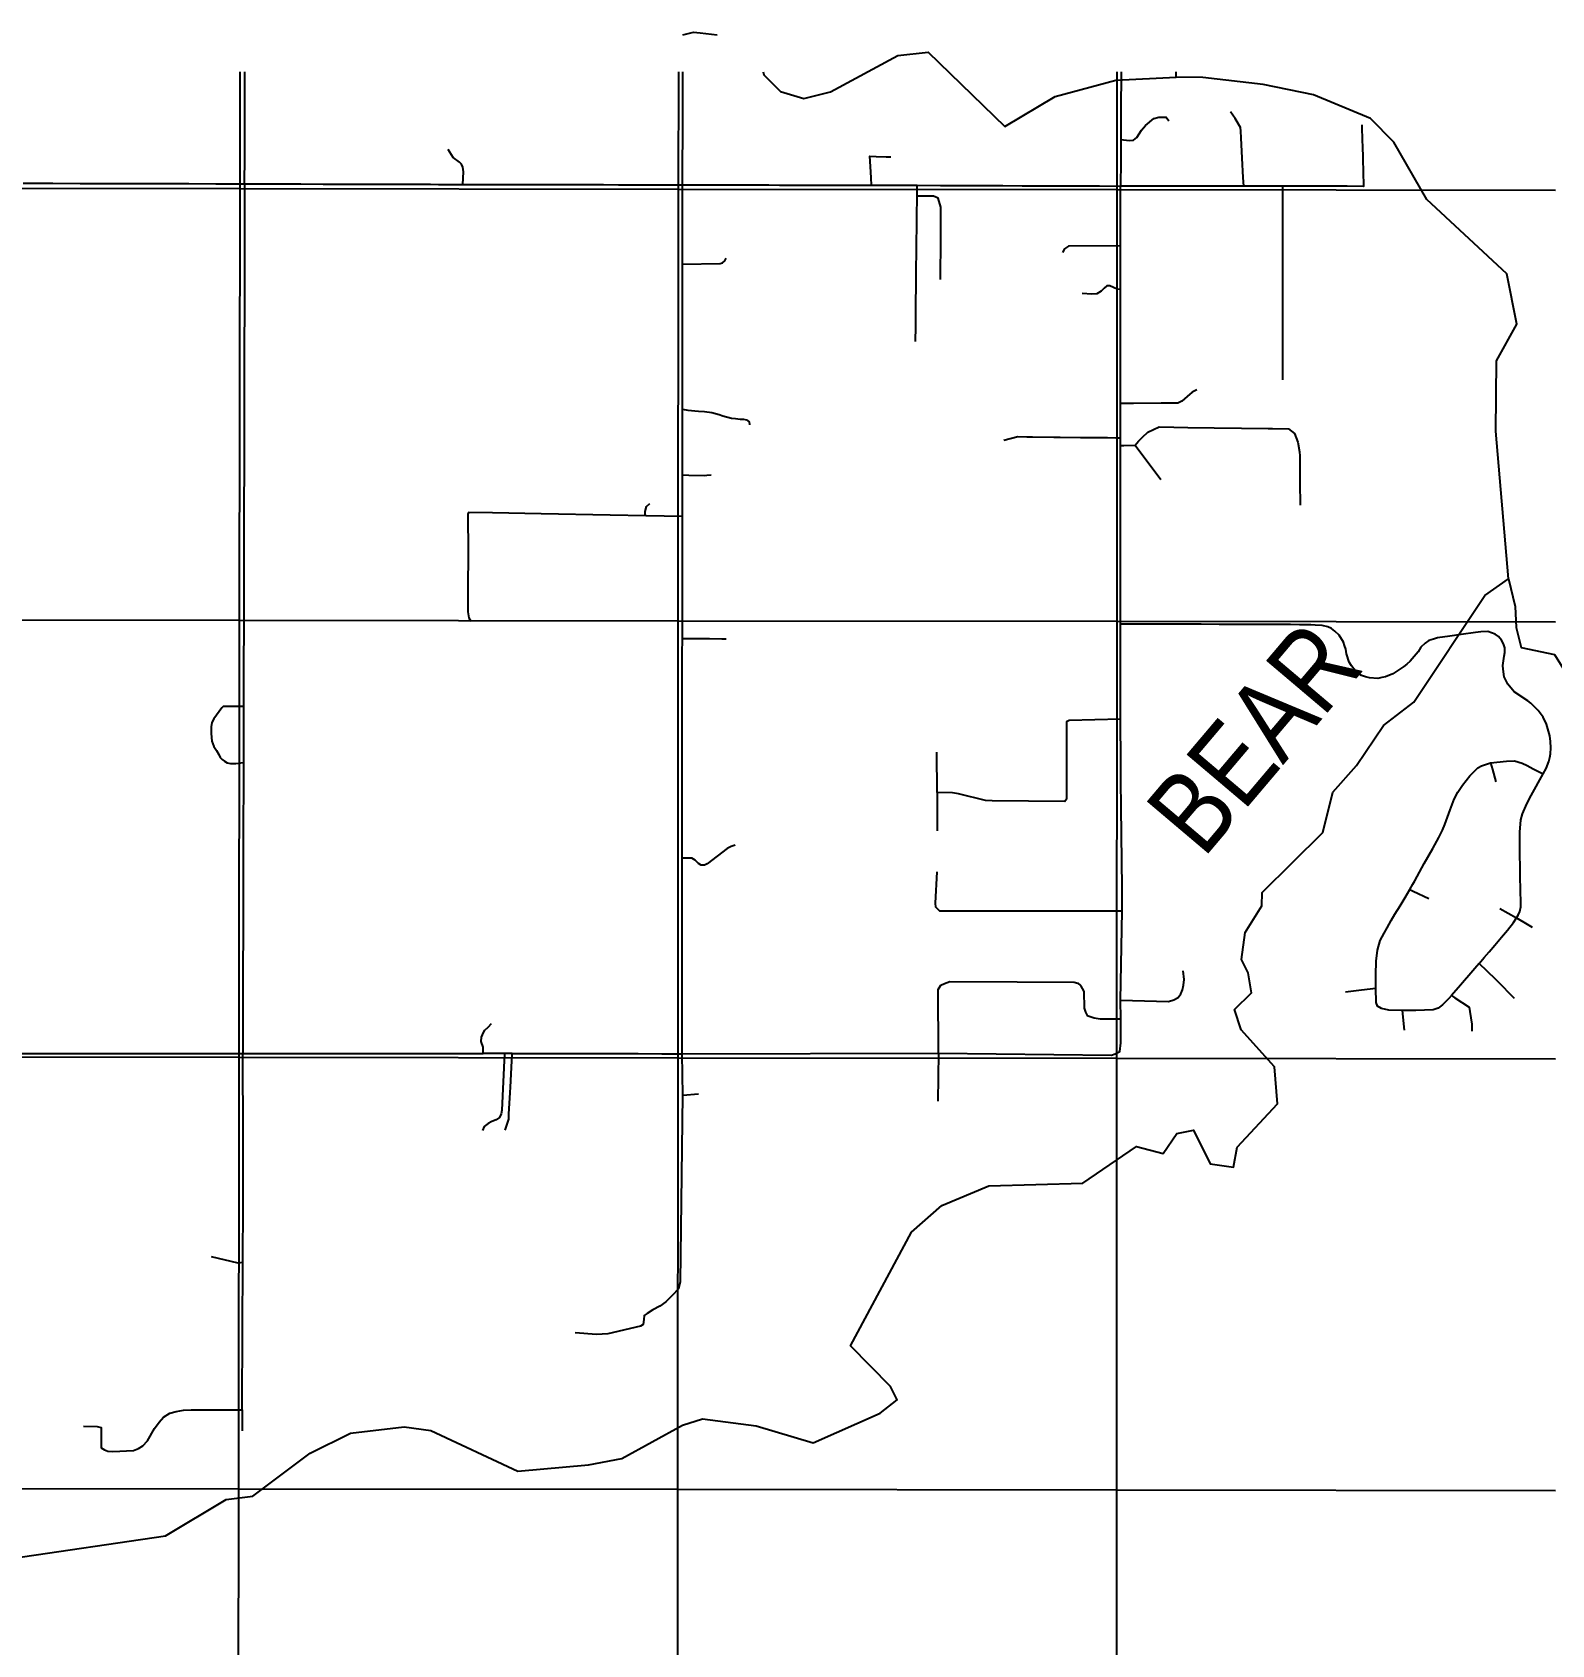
# Model space of a CAD drawing. Extents: x 408473 to 428843, y 6046006 to 6059852.
# Drawn here: x 422586.9 to 422700, y 6051810 to 6051930 of the extents above; entities that cross this region are included whole.
import ezdxf

# ---------------------------------------------------------------- set-up
doc = ezdxf.new("R2010")
doc.units = 0
doc.header["$LTSCALE"] = 5
for name, color, linetype in [('21', 160, 'Continuous'), ('23', 161, 'Continuous'), ('35', 37, 'Continuous'), ('36', 37, 'Continuous'), ('T-WATER', 160, 'Continuous')]:
    doc.layers.add(name, color=color, linetype=linetype)
doc.layers.add('4', color=7, linetype='Continuous', true_color=0x8c8c8c)
doc.styles.add('80', font='ARIALN.TTF', dxfattribs={"height": 10})

msp = doc.modelspace()

# ---------------------------------------------------------------- linework, layer by layer
at = {"layer": '23', "linetype": 'Continuous', "flags": 128}
msp.add_lwpolyline([(422696.765, 6051889.308), (422697.268, 6051887.255), (422697.34, 6051885.69), (422697.695, 6051884.185), (422700.189, 6051883.675), (422702.669, 6051879.67), (422703.416, 6051879.168), (422705.412, 6051879.16), (422706.409, 6051878.656), (422706.397, 6051875.66), (422706.893, 6051874.659), (422711.385, 6051874.641), (422714.616, 6051871.131), (422715.852, 6051868.13), (422716.333, 6051863.384), (422718.071, 6051860.879), (422724.551, 6051858.605), (422728.547, 6051859.338), (422729.551, 6051860.582), (422731.55, 6051861.323), (422733.803, 6051863.062), (422739.805, 6051866.034)], dxfattribs=at)
at = {"layer": '35', "linetype": 'Continuous', "flags": 128}
for points in [[(422602.697, 6051918.718), (422602.701, 6051920.732), (422602.706, 6051922.682), (422602.708, 6051923.647), (422602.71, 6051924.631), (422602.71, 6051924.93), (422602.714, 6051926.58), (422602.715, 6051926.928), (422602.715, 6051927.043)], [(422635.293, 6051918.645), (422635.295, 6051919.68), (422635.297, 6051920.845), (422635.299, 6051921.678), (422635.302, 6051922.795), (422635.303, 6051923.676), (422635.306, 6051924.744), (422635.308, 6051925.674), (422635.31, 6051926.693), (422635.311, 6051927.043)], [(422667.926, 6051927.043), (422667.926, 6051926.537), (422667.925, 6051926.212), (422667.919, 6051924.994), (422667.917, 6051924.613), (422667.915, 6051924.085), (422667.906, 6051922.192), (422667.905, 6051922.007)], [(422685.848, 6051923.116), (422685.856, 6051922.833), (422685.896, 6051921.339), (422685.91, 6051920.836), (422685.951, 6051919.334), (422685.964, 6051918.839), (422685.973, 6051918.528), (422684.748, 6051918.53), (422684.466, 6051918.53), (422682.7, 6051918.532), (422680.653, 6051918.535), (422680.296, 6051918.536), (422679.93, 6051918.536)], [(422667.905, 6051922.007), (422667.898, 6051920.425), (422667.889, 6051918.552)], [(422586.209, 6051918.76), (422586.561, 6051918.76), (422588.414, 6051918.755), (422590.464, 6051918.749), (422592.514, 6051918.744), (422594.114, 6051918.74), (422594.553, 6051918.739), (422596.551, 6051918.734), (422598.549, 6051918.728), (422600.547, 6051918.723), (422602.697, 6051918.718)], [(422602.697, 6051918.718), (422602.693, 6051916.938), (422602.689, 6051914.94), (422602.685, 6051912.942), (422602.684, 6051912.65), (422602.681, 6051910.985), (422602.676, 6051909.036), (422602.672, 6051907.086), (422602.668, 6051905.137), (422602.664, 6051903.188), (422602.66, 6051901.238), (422602.659, 6051900.953), (422602.656, 6051899.289), (422602.655, 6051898.955), (422602.652, 6051897.34), (422602.651, 6051896.957), (422602.647, 6051895.39), (422602.646, 6051894.959), (422602.643, 6051893.441), (422602.642, 6051892.961), (422602.639, 6051891.491), (422602.638, 6051890.963), (422602.635, 6051889.542), (422602.634, 6051888.965), (422602.631, 6051887.593), (422602.629, 6051886.967), (422602.627, 6051885.643), (422602.625, 6051884.969), (422602.623, 6051883.694), (422602.621, 6051882.971), (422602.618, 6051881.745), (422602.617, 6051880.973), (422602.614, 6051879.813)], [(422602.697, 6051918.718), (422604.544, 6051918.712), (422604.816, 6051918.712), (422606.542, 6051918.707), (422606.867, 6051918.706), (422608.54, 6051918.701), (422608.917, 6051918.7), (422610.538, 6051918.696), (422610.968, 6051918.695), (422612.536, 6051918.69), (422613.019, 6051918.689), (422614.534, 6051918.685), (422615.069, 6051918.683), (422616.532, 6051918.679), (422617.12, 6051918.678), (422618.53, 6051918.674), (422618.946, 6051918.673)], [(422618.946, 6051918.673), (422618.969, 6051918.673), (422620.528, 6051918.67), (422621.219, 6051918.669), (422622.526, 6051918.666), (422623.267, 6051918.665), (422624.524, 6051918.663), (422625.315, 6051918.662), (422626.522, 6051918.66), (422627.363, 6051918.658), (422628.52, 6051918.656), (422629.412, 6051918.655), (422630.518, 6051918.653), (422631.46, 6051918.651), (422632.516, 6051918.649), (422633.508, 6051918.648), (422634.514, 6051918.646), (422635.293, 6051918.645)], [(422635.29, 6051912.727), (422635.289, 6051913.039), (422635.29, 6051913.686), (422635.291, 6051914.992), (422635.291, 6051915.684), (422635.292, 6051916.944), (422635.292, 6051917.682), (422635.293, 6051918.645)], [(422635.293, 6051918.645), (422636.512, 6051918.642), (422637.606, 6051918.639), (422638.511, 6051918.637), (422639.656, 6051918.635), (422640.509, 6051918.633), (422641.706, 6051918.63), (422642.507, 6051918.628), (422643.755, 6051918.625), (422644.505, 6051918.623), (422645.805, 6051918.62), (422646.503, 6051918.619), (422647.854, 6051918.616), (422648.501, 6051918.614), (422649.359, 6051918.612)], [(422649.359, 6051918.612), (422649.854, 6051918.611), (422650.499, 6051918.61), (422652.758, 6051918.605)], [(422652.757, 6051917.806), (422652.758, 6051918.605)], [(422652.758, 6051918.605), (422654.495, 6051918.599), (422656.056, 6051918.593), (422656.493, 6051918.592), (422658.108, 6051918.586), (422658.491, 6051918.585), (422659.128, 6051918.583), (422660.561, 6051918.578), (422661.866, 6051918.573), (422662.208, 6051918.572), (422662.487, 6051918.571), (422664.265, 6051918.565), (422666.317, 6051918.558), (422667.889, 6051918.552)], [(422667.886, 6051914.1), (422667.886, 6051914.431), (422667.887, 6051915.104), (422667.888, 6051916.429), (422667.889, 6051918.552)], [(422677.051, 6051918.54), (422676.558, 6051918.541), (422674.518, 6051918.543), (422673.082, 6051918.545), (422672.478, 6051918.546), (422670.48, 6051918.549), (422668.482, 6051918.551), (422667.889, 6051918.552)], [(422679.93, 6051918.536), (422677.051, 6051918.54)], [(422679.93, 6051918.536), (422679.931, 6051918.154), (422679.933, 6051916.704), (422679.934, 6051915.315), (422679.935, 6051914.706), (422679.937, 6051913.36), (422679.937, 6051912.708), (422679.939, 6051911.404), (422679.94, 6051910.71), (422679.941, 6051909.448), (422679.942, 6051908.712), (422679.943, 6051907.493), (422679.944, 6051906.714), (422679.946, 6051905.537), (422679.947, 6051904.716), (422679.947, 6051904.122)], [(422652.625, 6051906.965), (422652.639, 6051908.089), (422652.663, 6051910.087), (422652.673, 6051910.907), (422652.687, 6051912.046), (422652.71, 6051913.977), (422652.733, 6051915.908), (422652.738, 6051916.27), (422652.757, 6051917.806)], [(422654.495, 6051911.598), (422654.497, 6051912.127), (422654.503, 6051914.125), (422654.509, 6051916.123), (422654.512, 6051916.988), (422654.317, 6051917.642), (422653.954, 6051917.794), (422652.757, 6051917.806)], [(422667.884, 6051910.849), (422667.884, 6051911.2), (422667.885, 6051912.433), (422667.886, 6051913.152), (422667.886, 6051914.1)], [(422635.283, 6051901.931), (422635.283, 6051902.247), (422635.284, 6051903.696), (422635.285, 6051905.23), (422635.285, 6051905.694), (422635.286, 6051907.183), (422635.286, 6051907.692), (422635.287, 6051909.135), (422635.287, 6051909.69), (422635.288, 6051911.087), (422635.289, 6051911.688), (422635.29, 6051912.727)], [(422667.879, 6051902.364), (422667.88, 6051904.441), (422667.881, 6051905.343), (422667.882, 6051906.439), (422667.882, 6051907.295), (422667.883, 6051908.437), (422667.883, 6051909.248), (422667.884, 6051910.435), (422667.884, 6051910.849)], [(422635.28, 6051897.05), (422635.28, 6051897.421), (422635.28, 6051897.703), (422635.281, 6051899.374), (422635.282, 6051899.7), (422635.283, 6051901.326), (422635.283, 6051901.698), (422635.283, 6051901.931)], [(422667.878, 6051899.809), (422667.878, 6051900.445), (422667.879, 6051902.364)], [(422668.98, 6051899.253), (422669.222, 6051899.565), (422669.53, 6051899.861), (422669.916, 6051900.232), (422670.751, 6051900.616), (422671.856, 6051900.601), (422672.888, 6051900.587), (422674.843, 6051900.561), (422676.885, 6051900.533), (422678.884, 6051900.506), (422679.206, 6051900.502), (422680.395, 6051900.472), (422680.825, 6051900.117), (422681.089, 6051899.472), (422681.204, 6051898.751), (422681.224, 6051898.456), (422681.237, 6051896.754), (422681.24, 6051896.488), (422681.253, 6051894.799)], [(422667.875, 6051885.937), (422667.875, 6051886.459), (422667.876, 6051887.768), (422667.876, 6051888.457), (422667.876, 6051889.669), (422667.876, 6051890.455), (422667.876, 6051891.223), (422667.876, 6051892.453), (422667.877, 6051893.627), (422667.877, 6051894.451), (422667.877, 6051896.66), (422667.877, 6051898.447), (422667.878, 6051899.227)], [(422667.878, 6051899.227), (422667.878, 6051899.486), (422667.878, 6051899.809)], [(422667.878, 6051899.227), (422668.143, 6051899.233), (422668.98, 6051899.253)], [(422668.98, 6051899.253), (422670.879, 6051896.71)], [(422635.278, 6051893.943), (422635.279, 6051895.469), (422635.28, 6051897.05)], [(422621.134, 6051894.214), (422619.356, 6051894.25), (422619.298, 6051894.132), (422619.307, 6051893.377), (422619.325, 6051892.012), (422619.3, 6051887.831), (422619.309, 6051886.847), (422619.386, 6051886.414), (422619.521, 6051886.151)], [(422635.273, 6051884.875), (422635.273, 6051885.509), (422635.274, 6051887.66), (422635.276, 6051889.612), (422635.277, 6051891.565), (422635.278, 6051893.517), (422635.278, 6051893.933), (422635.278, 6051893.943)], [(422699.346, 6051874.801), (422699.564, 6051875.195), (422699.765, 6051875.709), (422699.832, 6051876.017), (422699.891, 6051876.29), (422699.921, 6051876.73), (422699.879, 6051877.2), (422699.841, 6051877.627), (422699.745, 6051877.966), (422699.602, 6051878.476), (422699.33, 6051879.012), (422698.96, 6051879.494), (422698.655, 6051879.822), (422698.428, 6051880.049), (422698.19, 6051880.213), (422697.191, 6051880.899), (422696.71, 6051881.454), (422696.447, 6051882.02), (422696.364, 6051882.571), (422696.348, 6051882.856), (422696.451, 6051883.539), (422696.486, 6051883.821), (422696.478, 6051884.175), (422696.391, 6051884.474), (422696.245, 6051884.75), (422696.02, 6051885.004), (422695.776, 6051885.178), (422695.213, 6051885.377), (422694.714, 6051885.374), (422694.316, 6051885.318), (422693.251, 6051885.169), (422692.389, 6051885.049), (422691.471, 6051884.92), (422691.172, 6051884.819), (422690.837, 6051884.706), (422690.564, 6051884.519), (422690.249, 6051884.214), (422690.038, 6051883.869), (422689.455, 6051883.177), (422689.192, 6051882.95), (422688.983, 6051882.774), (422688.159, 6051882.23), (422687.605, 6051882.017), (422687.34, 6051881.956), (422687.033, 6051881.898), (422686.409, 6051881.93), (422686.108, 6051882.003), (422685.826, 6051882.116), (422685.563, 6051882.27), (422685.339, 6051882.484), (422685.08, 6051882.826), (422684.905, 6051883.113), (422684.706, 6051883.721), (422684.644, 6051884.065), (422684.558, 6051884.343), (422684.472, 6051884.6), (422684.161, 6051885.112), (422683.836, 6051885.423), (422683.591, 6051885.598), (422683.309, 6051885.731), (422682.887, 6051885.841), (422682.366, 6051885.864), (422682.046, 6051885.872), (422681.215, 6051885.891), (422680.53, 6051885.907), (422679.719, 6051885.909), (422679.217, 6051885.91), (422677.996, 6051885.913), (422677.219, 6051885.915), (422675.946, 6051885.918), (422675.221, 6051885.92), (422673.897, 6051885.923), (422673.223, 6051885.924), (422671.847, 6051885.928), (422671.225, 6051885.929), (422669.797, 6051885.932), (422669.227, 6051885.934), (422667.875, 6051885.937)], [(422667.892, 6051878.867), (422667.889, 6051879.942), (422667.888, 6051880.466), (422667.885, 6051881.9), (422667.883, 6051882.463), (422667.88, 6051883.857), (422667.879, 6051884.461), (422667.875, 6051885.937)], [(422635.262, 6051868.511), (422635.263, 6051869.731), (422635.263, 6051870.091), (422635.264, 6051871.729), (422635.265, 6051872.043), (422635.266, 6051873.727), (422635.266, 6051873.995), (422635.267, 6051875.725), (422635.268, 6051877.723), (422635.269, 6051879.721), (422635.271, 6051881.719), (422635.272, 6051883.717), (422635.273, 6051884.875)], [(422602.614, 6051879.813), (422602.614, 6051879.795), (422602.612, 6051878.975), (422602.611, 6051878.113), (422602.608, 6051876.977), (422602.606, 6051875.896), (422602.605, 6051875.629)], [(422668.009, 6051864.556), (422668.011, 6051866.152), (422668.007, 6051866.483), (422667.985, 6051868.131), (422667.98, 6051868.48), (422667.958, 6051870.109), (422667.953, 6051870.477), (422667.931, 6051872.088), (422667.926, 6051872.475), (422667.905, 6051874.067), (422667.902, 6051874.472), (422667.898, 6051876.027), (422667.897, 6051876.47), (422667.894, 6051877.984), (422667.893, 6051878.468), (422667.892, 6051878.867)], [(422602.605, 6051875.629), (422602.605, 6051875.603), (422602.604, 6051874.979), (422602.602, 6051873.947), (422602.6, 6051872.981), (422602.598, 6051871.998), (422602.597, 6051871.591), (422602.595, 6051870.983), (422602.593, 6051870.048), (422602.591, 6051868.985), (422602.589, 6051868.099), (422602.587, 6051866.987), (422602.585, 6051866.149), (422602.583, 6051864.989), (422602.581, 6051864.2), (422602.578, 6051862.99), (422602.577, 6051862.251), (422602.574, 6051860.992), (422602.573, 6051860.301), (422602.57, 6051858.994), (422602.569, 6051858.352), (422602.566, 6051856.996), (422602.564, 6051856.402), (422602.561, 6051854.998), (422602.56, 6051854.453), (422602.559, 6051853.966)], [(422689.423, 6051866.169), (422689.648, 6051866.583), (422689.786, 6051866.836), (422690.486, 6051868.121), (422691.122, 6051869.226), (422691.284, 6051869.507), (422691.567, 6051870.045), (422691.858, 6051870.598), (422692.02, 6051871.027), (422692.432, 6051872.121), (422692.723, 6051872.893), (422692.991, 6051873.418), (422693.338, 6051873.945), (422693.89, 6051874.636), (422694.252, 6051875.015), (422694.486, 6051875.229), (422694.742, 6051875.374), (422695.04, 6051875.49), (422695.43, 6051875.609)], [(422695.43, 6051875.609), (422696.61, 6051875.736), (422697.209, 6051875.75), (422697.791, 6051875.584), (422698.142, 6051875.407), (422698.607, 6051875.173), (422699.346, 6051874.801)], [(422697.347, 6051864.066), (422697.491, 6051864.279), (422697.605, 6051864.541), (422697.677, 6051864.882), (422697.67, 6051865.162), (422697.625, 6051867.157), (422697.619, 6051867.489), (422697.614, 6051869.125), (422697.609, 6051870.47), (422697.659, 6051871.035), (422697.688, 6051871.37), (422697.798, 6051871.811), (422698.119, 6051872.549), (422698.451, 6051873.172), (422699.346, 6051874.801)], [(422635.253, 6051853.954), (422635.254, 6051855.745), (422635.255, 6051856.425), (422635.256, 6051857.743), (422635.256, 6051858.378), (422635.257, 6051859.741), (422635.257, 6051860.33), (422635.258, 6051861.739), (422635.259, 6051862.282), (422635.259, 6051863.737), (422635.26, 6051864.234), (422635.261, 6051865.735), (422635.261, 6051866.186), (422635.262, 6051867.733), (422635.262, 6051868.138), (422635.262, 6051868.511)], [(422668.009, 6051864.556), (422654.448, 6051864.554), (422654.148, 6051864.861), (422654.118, 6051865.164), (422654.247, 6051867.488)], [(422686.897, 6051858.826), (422686.89, 6051859.147), (422686.898, 6051859.828), (422686.911, 6051860.844), (422687.023, 6051861.663), (422687.215, 6051862.388), (422687.515, 6051862.932), (422687.725, 6051863.313), (422688.039, 6051863.883), (422688.313, 6051864.336), (422688.689, 6051864.957), (422689.063, 6051865.574), (422689.423, 6051866.169)], [(422667.882, 6051857.945), (422668.009, 6051864.556)], [(422694.579, 6051860.68), (422694.943, 6051861.104), (422695.323, 6051861.546), (422695.746, 6051862.038), (422696.245, 6051862.619), (422696.693, 6051863.142), (422697.123, 6051863.734), (422697.347, 6051864.066)], [(422694.579, 6051860.68), (422694.402, 6051860.473), (422693.8, 6051859.772), (422693.48, 6051859.4), (422693.193, 6051859.066), (422692.524, 6051858.287)], [(422654.332, 6051853.988), (422654.31, 6051858.725), (422654.516, 6051859.06), (422654.787, 6051859.191), (422655.193, 6051859.321), (422660.181, 6051859.295), (422664.427, 6051859.277), (422664.696, 6051859.207), (422664.896, 6051859.036), (422665.16, 6051858.595), (422665.179, 6051857.347), (422665.276, 6051857.043), (422665.408, 6051856.805), (422665.912, 6051856.631), (422666.383, 6051856.558), (422667.899, 6051856.54)], [(422667.882, 6051857.945), (422671.453, 6051857.845), (422671.859, 6051857.975), (422672.165, 6051858.14), (422672.37, 6051858.407), (422672.509, 6051858.709), (422672.58, 6051859.045), (422672.619, 6051859.482), (422672.559, 6051860.123)], [(422688.879, 6051857.168), (422687.865, 6051857.189), (422687.303, 6051857.311), (422687.007, 6051857.493), (422686.921, 6051857.77), (422686.897, 6051858.826)], [(422692.524, 6051858.287), (422692.324, 6051858.053), (422691.851, 6051857.591), (422691.532, 6051857.355), (422691.145, 6051857.228), (422689.863, 6051857.165), (422688.879, 6051857.168)], [(422667.899, 6051856.54), (422667.882, 6051857.945)], [(422654.332, 6051853.988), (422667.226, 6051853.852), (422667.497, 6051853.949), (422667.836, 6051854.114), (422667.911, 6051854.753), (422667.899, 6051856.54)], [(422586.126, 6051853.97), (422586.712, 6051853.967), (422587.57, 6051853.963)], [(422587.57, 6051853.963), (422588.041, 6051853.963), (422588.761, 6051853.963), (422590.039, 6051853.963), (422590.805, 6051853.964), (422592.037, 6051853.964), (422592.849, 6051853.964), (422594.035, 6051853.964), (422594.893, 6051853.964), (422596.032, 6051853.965), (422596.938, 6051853.965), (422598.03, 6051853.965), (422598.982, 6051853.965), (422600.028, 6051853.965), (422601.026, 6051853.965), (422602.026, 6051853.966), (422602.559, 6051853.966)], [(422602.559, 6051853.966), (422603.071, 6051853.966), (422604.024, 6051853.965), (422605.116, 6051853.965), (422606.022, 6051853.965), (422607.161, 6051853.964), (422608.02, 6051853.964), (422609.206, 6051853.964), (422610.018, 6051853.964), (422611.252, 6051853.963), (422612.016, 6051853.963), (422613.231, 6051853.963), (422614.014, 6051853.963), (422615.342, 6051853.962), (422616.012, 6051853.962), (422617.387, 6051853.962), (422618.01, 6051853.961), (422618.391, 6051853.961), (422618.966, 6051853.961), (422619.432, 6051853.962), (422620.008, 6051853.962), (422620.444, 6051853.963)], [(422602.562, 6051838.407), (422602.577, 6051842.834), (422602.598, 6051847.737), (422602.559, 6051853.966)], [(422622.035, 6051853.965), (422622.006, 6051853.964), (422621.475, 6051853.964), (422620.444, 6051853.963)], [(422622.619, 6051853.965), (422622.035, 6051853.965)], [(422622.619, 6051853.965), (422624.004, 6051853.963), (422625.565, 6051853.962), (422626.002, 6051853.962), (422627.612, 6051853.96), (422628, 6051853.96), (422629.658, 6051853.959), (422629.998, 6051853.958), (422631.705, 6051853.957), (422631.996, 6051853.957), (422633.751, 6051853.955), (422635.253, 6051853.954)], [(422635.253, 6051853.954), (422654.332, 6051853.988)], [(422635.3, 6051850.865), (422635.253, 6051853.954)], [(422654.332, 6051853.988), (422654.3, 6051850.416)], [(422635.002, 6051836.48), (422635.146, 6051836.983), (422635.3, 6051850.865)], [(422635.3, 6051850.865), (422636.482, 6051850.978)], [(422602.515, 6051827.435), (422602.531, 6051833.652), (422602.562, 6051838.201), (422602.562, 6051838.407)], [(422590.712, 6051826.222), (422591.722, 6051826.2), (422592.007, 6051826.127), (422592.01, 6051825.503), (422592.025, 6051824.61), (422592.257, 6051824.453), (422592.508, 6051824.364), (422592.878, 6051824.339), (422594.413, 6051824.407), (422594.804, 6051824.55), (422595.112, 6051824.763), (422595.456, 6051825.126), (422595.999, 6051826.058), (422596.329, 6051826.523), (422596.657, 6051826.903), (422597.119, 6051827.197), (422597.593, 6051827.304), (422598.151, 6051827.41), (422598.707, 6051827.432), (422602.515, 6051827.435)], [(422602.515, 6051827.435), (422602.515, 6051825.868)]]:
    msp.add_lwpolyline(points, dxfattribs=at)
at = {"layer": '36', "linetype": 'Continuous', "flags": 128}
for points in [[(422635.316, 6051929.818), (422636.097, 6051930.001), (422636.611, 6051929.969), (422637.853, 6051929.815)], [(422677.051, 6051918.54), (422677.018, 6051919.194), (422676.946, 6051920.631), (422676.87, 6051922.149), (422676.846, 6051922.627), (422676.816, 6051922.904), (422676.41, 6051923.587), (422676.061, 6051924.078)], [(422667.905, 6051922.007), (422668.541, 6051921.952), (422668.862, 6051921.977), (422669.095, 6051922.172), (422669.445, 6051922.706), (422669.756, 6051923.062), (422670.367, 6051923.57), (422670.727, 6051923.689), (422671.28, 6051923.671), (422671.493, 6051923.4)], [(422618.946, 6051918.673), (422618.98, 6051919.607), (422618.932, 6051919.955), (422618.845, 6051920.176), (422618.699, 6051920.329), (422618.214, 6051920.685), (422617.856, 6051921.279)], [(422649.359, 6051918.612), (422649.323, 6051919.166), (422649.268, 6051919.999), (422649.217, 6051920.776), (422649.702, 6051920.757), (422650.451, 6051920.727), (422650.785, 6051920.714)], [(422667.886, 6051914.1), (422664.021, 6051914.076), (422663.72, 6051913.882), (422663.555, 6051913.593)], [(422635.29, 6051912.727), (422638.098, 6051912.776), (422638.253, 6051912.844), (422638.438, 6051912.979), (422638.545, 6051913.183)], [(422667.884, 6051910.849), (422667.631, 6051910.877), (422667.097, 6051911.123), (422666.874, 6051911.123), (422666.679, 6051910.954), (422666.456, 6051910.733), (422666.126, 6051910.522), (422665.747, 6051910.497), (422665.019, 6051910.539)], [(422673.565, 6051903.373), (422673.229, 6051903.205), (422672.836, 6051902.872), (422672.453, 6051902.547), (422672.15, 6051902.382), (422670.917, 6051902.377), (422668.851, 6051902.368), (422667.879, 6051902.364)], [(422635.283, 6051901.931), (422635.688, 6051901.873), (422636.465, 6051901.796), (422636.931, 6051901.761), (422637.465, 6051901.701), (422638.009, 6051901.531), (422638.281, 6051901.455), (422638.941, 6051901.267), (422639.222, 6051901.25), (422639.572, 6051901.199), (422639.824, 6051901.199), (422640.048, 6051901.156), (422640.251, 6051900.986), (422640.27, 6051900.783)], [(422659.199, 6051899.63), (422660.251, 6051899.894), (422660.916, 6051899.887), (422661.33, 6051899.882), (422662.915, 6051899.864), (422663.398, 6051899.859), (422664.913, 6051899.842), (422665.467, 6051899.836), (422666.912, 6051899.82), (422667.536, 6051899.813), (422667.878, 6051899.809)], [(422635.28, 6051897.05), (422635.761, 6051897.022), (422636.917, 6051897.004), (422637.091, 6051897.021), (422637.422, 6051897.063)], [(422632.553, 6051894.006), (422629.893, 6051894.052), (422624.756, 6051894.151), (422621.134, 6051894.214)], [(422632.553, 6051894.006), (422632.495, 6051894.117), (422632.495, 6051894.32), (422632.603, 6051894.685), (422632.855, 6051894.913)], [(422635.278, 6051893.943), (422632.553, 6051894.006)], [(422635.273, 6051884.875), (422637.284, 6051884.86), (422638.213, 6051884.853), (422638.528, 6051884.851)], [(422602.614, 6051879.813), (422601.099, 6051879.815), (422601.001, 6051879.697), (422600.408, 6051878.884), (422600.252, 6051878.612), (422600.203, 6051878.282), (422600.202, 6051877.781), (422600.26, 6051877.222), (422600.395, 6051876.814), (422600.599, 6051876.526), (422600.783, 6051876.237), (422600.87, 6051876.017), (422601.015, 6051875.855), (422601.19, 6051875.728), (422601.384, 6051875.609), (422601.637, 6051875.549), (422602.035, 6051875.565), (422602.605, 6051875.629)], [(422667.892, 6051878.867), (422664.064, 6051878.764), (422663.87, 6051878.671), (422663.869, 6051878.417), (422663.865, 6051872.896), (422663.739, 6051872.735), (422658.329, 6051872.773), (422657.824, 6051872.799), (422655.823, 6051873.309), (422655.386, 6051873.377), (422654.24, 6051873.412)], [(422654.24, 6051873.412), (422654.223, 6051876.397)], [(422695.43, 6051875.609), (422695.569, 6051875.104), (422695.82, 6051874.189)], [(422654.24, 6051873.412), (422654.238, 6051870.546)], [(422639.21, 6051869.474), (422638.899, 6051869.39), (422638.598, 6051869.229), (422637.13, 6051868.085), (422636.926, 6051867.984), (422636.673, 6051867.984), (422636.479, 6051868.103), (422636.227, 6051868.366), (422635.974, 6051868.511), (422635.262, 6051868.511)], [(422689.423, 6051866.169), (422689.66, 6051866.058), (422690.84, 6051865.501)], [(422696.12, 6051864.773), (422697.347, 6051864.066)], [(422697.347, 6051864.066), (422698.141, 6051863.608), (422698.528, 6051863.385)], [(422697.214, 6051858.065), (422696.99, 6051858.294), (422696.17, 6051859.134), (422695.804, 6051859.494), (422694.579, 6051860.68)], [(422684.631, 6051858.568), (422685.832, 6051858.705), (422686.897, 6051858.826)], [(422692.524, 6051858.287), (422692.778, 6051858.118), (422693.826, 6051857.42), (422693.878, 6051857.084), (422694.024, 6051856.151), (422694.036, 6051855.642)], [(422689.026, 6051855.697), (422688.879, 6051857.168)], [(422620.444, 6051853.963), (422620.444, 6051854.433), (422620.299, 6051854.866), (422620.319, 6051855.188), (422620.465, 6051855.527), (422620.563, 6051855.697), (422620.815, 6051855.926), (422621.059, 6051856.197)], [(422622.035, 6051853.965), (422621.828, 6051849.742), (422621.789, 6051849.479), (422621.653, 6051849.2), (422621.429, 6051849.022), (422621.099, 6051848.912), (422620.826, 6051848.76), (422620.525, 6051848.531), (422620.388, 6051848.226)], [(422622.09, 6051848.264), (422622.351, 6051849.088), (422622.371, 6051849.457), (422622.46, 6051851.069), (422622.481, 6051851.457), (422622.562, 6051852.925), (422622.591, 6051853.458), (422622.619, 6051853.965)], [(422602.562, 6051838.407), (422602.225, 6051838.353), (422600.234, 6051838.831)], [(422635.002, 6051836.48), (422634.493, 6051835.922), (422634.045, 6051835.49), (422633.608, 6051835.151), (422633.083, 6051834.889), (422632.645, 6051834.601), (422632.441, 6051834.457), (422632.411, 6051834.169), (422632.353, 6051833.787), (422632.158, 6051833.669), (422629.738, 6051833.095), (422628.883, 6051833.045), (422627.299, 6051833.165)]]:
    msp.add_lwpolyline(points, dxfattribs=at)
at = {"layer": '4', "linetype": 'Continuous', "flags": 128}
for points in [[(422602.345, 6051927.043), (422602.335, 6051918.372)], [(422634.98, 6051927.043), (422634.974, 6051918.327)], [(422667.615, 6051927.043), (422667.612, 6051918.283)], [(422569.697, 6051918.418), (422602.335, 6051918.372)], [(422602.335, 6051918.372), (422602.3, 6051886.239)], [(422602.335, 6051918.372), (422634.974, 6051918.327)], [(422634.974, 6051918.327), (422634.95, 6051886.193)], [(422634.974, 6051918.327), (422667.612, 6051918.283)], [(422667.612, 6051918.283), (422667.6, 6051886.149)], [(422667.612, 6051918.283), (422700.25, 6051918.24)], [(422569.649, 6051886.284), (422602.3, 6051886.239)], [(422602.3, 6051886.239), (422602.264, 6051853.703)], [(422602.3, 6051886.239), (422634.95, 6051886.193)], [(422634.95, 6051886.193), (422634.926, 6051853.657)], [(422634.95, 6051886.193), (422667.6, 6051886.149)], [(422667.6, 6051886.149), (422667.588, 6051853.612)], [(422667.6, 6051886.149), (422700.25, 6051886.105)], [(422569.602, 6051853.749), (422602.264, 6051853.703)], [(422602.264, 6051853.703), (422602.228, 6051821.569)], [(422602.264, 6051853.703), (422634.926, 6051853.657)], [(422634.926, 6051853.657), (422634.902, 6051821.524)], [(422634.926, 6051853.657), (422667.588, 6051853.612)], [(422667.588, 6051853.612), (422667.576, 6051821.478)], [(422667.588, 6051853.612), (422700.25, 6051853.569)], [(422569.554, 6051821.615), (422602.228, 6051821.569)], [(422602.228, 6051821.569), (422602.192, 6051789.043)], [(422602.228, 6051821.569), (422634.902, 6051821.524)], [(422634.902, 6051821.524), (422634.878, 6051788.996)], [(422634.902, 6051821.524), (422667.576, 6051821.478)], [(422667.576, 6051821.478), (422667.564, 6051788.949)], [(422667.576, 6051821.478), (422700.25, 6051821.434)]]:
    msp.add_lwpolyline(points, dxfattribs=at)
at = {"layer": 'T-WATER', "linetype": 'Continuous', "flags": 128}
for points in [[(422641.296, 6051927.043), (422641.329, 6051926.842), (422642.569, 6051925.586), (422644.313, 6051925.076), (422646.312, 6051925.563), (422651.319, 6051928.277), (422653.566, 6051928.513), (422659.274, 6051922.987), (422663.03, 6051925.21), (422667.529, 6051926.431), (422672.022, 6051926.653)], [(422672.022, 6051926.653), (422672.024, 6051927.043)], [(422696.765, 6051889.308), (422695.829, 6051900.297), (422695.859, 6051905.539), (422697.372, 6051908.275), (422696.645, 6051912.024), (422690.687, 6051917.553), (422688.216, 6051921.811), (422686.479, 6051923.569), (422682.247, 6051925.343), (422678.508, 6051926.114), (422674.019, 6051926.641), (422672.022, 6051926.653)], [(422585.33, 6051816.375), (422596.814, 6051818.049), (422601.319, 6051820.766), (422603.316, 6051821.003), (422607.574, 6051824.221), (422610.576, 6051825.699), (422614.57, 6051826.173), (422616.565, 6051825.911), (422623.035, 6051822.875), (422628.277, 6051823.341), (422630.774, 6051823.824), (422635.279, 6051826.292), (422636.778, 6051826.782), (422640.768, 6051826.257), (422645.002, 6051824.982), (422650.005, 6051827.197), (422651.258, 6051828.188), (422650.764, 6051829.189), (422647.786, 6051832.203), (422652.324, 6051840.661), (422654.581, 6051842.643), (422658.082, 6051844.119), (422665.07, 6051844.325), (422669.078, 6051847.045), (422671.071, 6051846.534), (422672.078, 6051848.025), (422673.327, 6051848.267), (422674.561, 6051845.763), (422676.306, 6051845.503), (422676.564, 6051846.999), (422679.576, 6051850.225), (422679.342, 6051852.972), (422676.862, 6051855.734), (422676.371, 6051857.234), (422677.626, 6051858.475), (422677.385, 6051859.974), (422676.891, 6051860.975), (422677.152, 6051862.97), (422678.411, 6051864.96), (422678.416, 6051865.958), (422682.933, 6051870.423), (422683.698, 6051873.414), (422685.456, 6051875.4), (422687.47, 6051878.383), (422689.726, 6051880.116), (422695.011, 6051888.071), (422696.765, 6051889.308)]]:
    msp.add_lwpolyline(points, dxfattribs=at)

# ---------------------------------------------------------------- texts
at = {"layer": '21', "linetype": 'Continuous', "style": '80'}
msp.add_text('BEAR', height=5.9923, rotation=49.74183, dxfattribs=at).set_placement((422674.053, 6051868.429))

doc.saveas('drawing.dxf')
